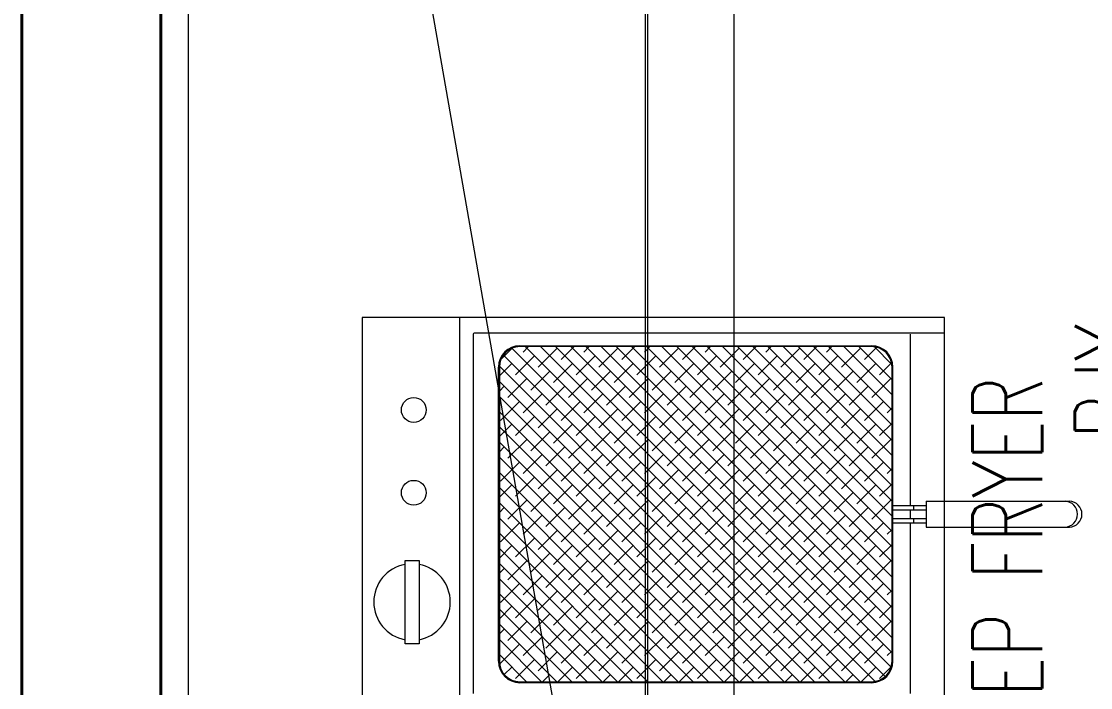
# Model space of a CAD drawing. Header units: millimetres. Extents: x 886808 to 1650903, y -1008069 to 230892.
# Drawn here: x 942468 to 943236, y -356470 to -355992 of the extents above; entities that cross this region are included whole.
import ezdxf

# ---------------------------------------------------------------- set-up
doc = ezdxf.new("R2010")
doc.units = ezdxf.units.MM
doc.layers.get('0').update_dxf_attribs({"lineweight": 0})
for name, color, linetype, lineweight in [('01- NET TUONG- 242', 242, 'Continuous', 40), ('A_Dim', 8, 'Continuous', 5), ('HACTH', 8, 'Continuous', 0), ('hatch', 250, 'Continuous', 0), ('I-FURN', 252, 'Continuous', 5)]:
    doc.layers.add(name, color=color, linetype=linetype, lineweight=lineweight)
doc.styles.add('MtXpl_simplex8_shx', font='simplex8.shx')
doc.styles.add('TIÊU ĐỀ', font='arial.ttf', dxfattribs={"height": 230})
doc.dimstyles.new('1-100', dxfattribs={"dimtxt": 230, "dimasz": 150, "dimexe": 150, "dimexo": 300, "dimgap": 90, "dimtad": 1, "dimdec": 0, "dimrnd": 5, "dimzin": 0, "dimtxsty": 'TIÊU ĐỀ', "dimblk": 'ARCHTICK', "dimcen": 100, "dimdle": 120, "dimclrd": 256, "dimclre": 256, "dimclrt": 2, "dimadec": 0, "dimazin": 0, "dimtfac": 1, "dimtdec": 0, "dimtix": 1, "dimtmove": 1, "dimatfit": 3, "dimldrblk": 'OPEN30', "dimfxl": 900, "dimtolj": 1, "dimtzin": 0, "dimlwd": 13, "dimlwe": 13, "dimarcsym": 1})

# ---------------------------------------------------------------- blocks, each defined once
blk = doc.blocks.new('BO TRI BEP')
at = {"layer": '01- NET TUONG- 242', "transparency": 33554636}
blk.add_lwpolyline([(7479.75, 21354.83), (7579.75, 21354.83), (7579.75, 27538.8), (7479.75, 27538.8)], close=True, dxfattribs=at)
blk = doc.blocks.new('A$C26DD556D')
at = {"layer": 'hatch', "transparency": 33554636, "extrusion": (0, 0, -1)}
for p, q in [((9458.78, 15317.55), (9458.78, 13317.78)), ((9478.78, 15297.55), (9478.78, 13337.78))]:
    blk.add_line(p, q, dxfattribs=at)
at = {"layer": 'hatch', "transparency": 33554636}
for p, q in [((9458.78, 15317.55), (9458.78, 13317.78)), ((9808.78, 13317.78), (9458.78, 15317.55)), ((9808.78, 13317.78), (9808.78, 15317.55)), ((9806.78, 15297.55), (9806.78, 13337.78)), ((9870.78, 13337.78), (9870.78, 15297.55)), ((10021.71, 13980.57), (9603.71, 13980.57)), ((9603.71, 13980.57), (9603.71, 13442.57)), ((9673.71, 13442.57), (9673.71, 13980.57)), ((10021.71, 13442.57), (10021.71, 13980.57)), ((9683.38, 13968.72), (9683.38, 13710.95)), ((10021.1, 13969.34), (9684, 13969.34)), ((9997.46, 13845.67), (9997.46, 13968.72)), ((10021.71, 13848.75), (10021.71, 13968.72)), ((9711.05, 13958.49, 1173.75), (9703.39, 13950.83, 1173.75)), ((9950.32, 13719.31, 1173.75), (9711.11, 13958.52, 1173.75)), ((9716.9, 13960.38), (9969.38, 13960.38)), ((9969.38, 13959.7), (9716.9, 13959.7)), ((9723.15, 13959.7, 1173.75), (9719.26, 13955.81, 1173.75)), ((9961.21, 13719.31, 1173.75), (9720.81, 13959.7, 1173.75)), ((9743.76, 13958.53, 1173.75), (9730.15, 13944.92, 1173.75)), ((9971.88, 13719.52, 1173.75), (9731.7, 13959.7, 1173.75)), ((9979.22, 13723.07, 1173.75), (9742.59, 13959.7, 1173.75)), ((9755.82, 13959.7, 1173.75), (9746.48, 13950.37, 1173.75)), ((9983.46, 13729.72, 1173.75), (9753.48, 13959.7, 1173.75)), ((9766.71, 13959.7, 1173.75), (9762.82, 13955.81, 1173.75)), ((9984.11, 13739.97, 1173.75), (9764.37, 13959.7, 1173.75)), ((9787.32, 13958.53, 1173.75), (9773.71, 13944.92, 1173.75)), ((9984.11, 13750.86, 1173.75), (9775.26, 13959.7, 1173.75)), ((9984.11, 13761.75, 1173.75), (9786.15, 13959.7, 1173.75)), ((9799.38, 13959.7, 1173.75), (9790.04, 13950.37, 1173.75)), ((9984.11, 13772.64, 1173.75), (9797.04, 13959.7, 1173.75)), ((9810.27, 13959.7, 1173.75), (9806.38, 13955.81, 1173.75)), ((9984.11, 13783.52, 1173.75), (9807.93, 13959.7, 1173.75)), ((9830.88, 13958.53, 1173.75), (9817.27, 13944.92, 1173.75)), ((9984.11, 13794.41, 1173.75), (9818.82, 13959.7, 1173.75)), ((9984.11, 13805.3, 1173.75), (9829.7, 13959.7, 1173.75)), ((9842.94, 13959.7, 1173.75), (9833.6, 13950.37, 1173.75)), ((9984.11, 13816.19, 1173.75), (9840.59, 13959.7, 1173.75)), ((9853.83, 13959.7, 1173.75), (9849.93, 13955.81, 1173.75)), ((9984.11, 13827.08, 1173.75), (9851.48, 13959.7, 1173.75)), ((9874.43, 13958.53, 1173.75), (9860.82, 13944.92, 1173.75)), ((9984.11, 13837.97, 1173.75), (9862.37, 13959.7, 1173.75)), ((9984.11, 13848.86, 1173.75), (9873.26, 13959.7, 1173.75)), ((9886.5, 13959.7, 1173.75), (9877.16, 13950.37, 1173.75)), ((9984.11, 13859.75, 1173.75), (9884.15, 13959.7, 1173.75)), ((9897.39, 13959.7, 1173.75), (9893.49, 13955.81, 1173.75)), ((9984.11, 13870.64, 1173.75), (9895.04, 13959.7, 1173.75)), ((9917.99, 13958.53, 1173.75), (9904.38, 13944.92, 1173.75)), ((9984.11, 13881.53, 1173.75), (9905.93, 13959.7, 1173.75)), ((9984.11, 13892.42, 1173.75), (9916.82, 13959.7, 1173.75)), ((9930.05, 13959.7, 1173.75), (9920.71, 13950.37, 1173.75)), ((9984.11, 13903.31, 1173.75), (9927.71, 13959.7, 1173.75)), ((9940.94, 13959.7, 1173.75), (9937.05, 13955.81, 1173.75)), ((9984.11, 13914.2, 1173.75), (9938.6, 13959.7, 1173.75)), ((9961.55, 13958.53, 1173.75), (9947.94, 13944.92, 1173.75)), ((9984.11, 13925.09, 1173.75), (9949.49, 13959.7, 1173.75)), ((9984.11, 13935.98, 1173.75), (9960.38, 13959.7, 1173.75)), ((9973.13, 13959.22, 1173.75), (9964.27, 13950.37, 1173.75)), ((9983.97, 13947.01, 1173.75), (9971.41, 13959.56, 1173.75)), ((9939.43, 13719.31, 1173.75), (9705.04, 13953.7, 1173.75)), ((9727.43, 13953.09, 1173.75), (9713.82, 13939.48, 1173.75)), ((9770.98, 13953.09, 1173.75), (9757.37, 13939.48, 1173.75)), ((9814.54, 13953.09, 1173.75), (9800.93, 13939.48, 1173.75)), ((9858.1, 13953.09, 1173.75), (9844.49, 13939.48, 1173.75)), ((9901.66, 13953.09, 1173.75), (9888.05, 13939.48, 1173.75)), ((9945.22, 13953.09, 1173.75), (9931.6, 13939.48, 1173.75)), ((9701.5, 13734.03), (9701.5, 13944.98)), ((9711.09, 13947.64, 1173.75), (9702.18, 13938.73, 1173.75)), ((9702.18, 13944.98), (9702.18, 13734.03)), ((9928.54, 13719.31, 1173.75), (9702.2, 13945.65, 1173.75)), ((9738.32, 13942.2, 1173.75), (9724.7, 13928.59, 1173.75)), ((9754.65, 13947.64, 1173.75), (9741.04, 13934.03, 1173.75)), ((9781.87, 13942.2, 1173.75), (9768.26, 13928.59, 1173.75)), ((9798.21, 13947.64, 1173.75), (9784.6, 13934.03, 1173.75)), ((9825.43, 13942.2, 1173.75), (9811.82, 13928.59, 1173.75)), ((9841.77, 13947.64, 1173.75), (9828.15, 13934.03, 1173.75)), ((9868.99, 13942.2, 1173.75), (9855.38, 13928.59, 1173.75)), ((9885.32, 13947.64, 1173.75), (9871.71, 13934.03, 1173.75)), ((9912.55, 13942.2, 1173.75), (9898.94, 13928.59, 1173.75)), ((9928.88, 13947.64, 1173.75), (9915.27, 13934.03, 1173.75)), ((9956.11, 13942.2, 1173.75), (9942.49, 13928.59, 1173.75)), ((9972.44, 13947.64, 1173.75), (9958.83, 13934.03, 1173.75)), ((9983.77, 13948.09, 1173.75), (9975.16, 13939.48, 1173.75)), ((9984.11, 13734.03), (9984.11, 13944.98)), ((9984.78, 13734.03), (9984.78, 13944.98)), ((9917.65, 13719.31, 1173.75), (9702.18, 13934.78, 1173.75)), ((9721.98, 13936.75, 1173.75), (9708.37, 13923.14, 1173.75)), ((9765.54, 13936.75, 1173.75), (9751.93, 13923.14, 1173.75)), ((9809.1, 13936.75, 1173.75), (9795.49, 13923.14, 1173.75)), ((9852.66, 13936.75, 1173.75), (9839.04, 13923.14, 1173.75)), ((9896.21, 13936.75, 1173.75), (9882.6, 13923.14, 1173.75)), ((9939.77, 13936.75, 1173.75), (9926.16, 13923.14, 1173.75)), ((9983.33, 13936.75, 1173.75), (9969.72, 13923.14, 1173.75)), ((9705.65, 13931.31, 1173.75), (9702.18, 13927.84, 1173.75)), ((9732.87, 13925.86, 1173.75), (9719.26, 13912.25, 1173.75)), ((9749.21, 13931.31, 1173.75), (9735.59, 13917.7, 1173.75)), ((9776.43, 13925.86, 1173.75), (9762.82, 13912.25, 1173.75)), ((9792.76, 13931.31, 1173.75), (9779.15, 13917.7, 1173.75)), ((9819.99, 13925.86, 1173.75), (9806.38, 13912.25, 1173.75)), ((9836.32, 13931.31, 1173.75), (9822.71, 13917.7, 1173.75)), ((9863.55, 13925.86, 1173.75), (9849.93, 13912.25, 1173.75)), ((9879.88, 13931.31, 1173.75), (9866.27, 13917.7, 1173.75)), ((9907.1, 13925.86, 1173.75), (9893.49, 13912.25, 1173.75)), ((9923.44, 13931.31, 1173.75), (9909.83, 13917.7, 1173.75)), ((9950.66, 13925.86, 1173.75), (9937.05, 13912.25, 1173.75)), ((9966.99, 13931.31, 1173.75), (9953.38, 13917.7, 1173.75)), ((9906.76, 13719.31, 1173.75), (9702.18, 13923.89, 1173.75)), ((9716.54, 13920.42, 1173.75), (9702.93, 13906.81, 1173.75)), ((9760.1, 13920.42, 1173.75), (9746.48, 13906.81, 1173.75)), ((9803.65, 13920.42, 1173.75), (9790.04, 13906.81, 1173.75)), ((9847.21, 13920.42, 1173.75), (9833.6, 13906.81, 1173.75)), ((9890.77, 13920.42, 1173.75), (9877.16, 13906.81, 1173.75)), ((9934.33, 13920.42, 1173.75), (9920.71, 13906.81, 1173.75)), ((9977.88, 13920.42, 1173.75), (9964.27, 13906.81, 1173.75)), ((9895.87, 13719.31, 1173.75), (9702.18, 13913, 1173.75)), ((9743.76, 13914.97, 1173.75), (9730.15, 13901.36, 1173.75)), ((9787.32, 13914.97, 1173.75), (9773.71, 13901.36, 1173.75)), ((9830.88, 13914.97, 1173.75), (9817.27, 13901.36, 1173.75)), ((9874.43, 13914.97, 1173.75), (9860.82, 13901.36, 1173.75)), ((9917.99, 13914.97, 1173.75), (9904.38, 13901.36, 1173.75)), ((9961.55, 13914.97, 1173.75), (9947.94, 13901.36, 1173.75)), ((9984.11, 13915.75, 1173.75), (9980.61, 13912.25, 1173.75)), ((9711.09, 13904.08, 1173.75), (9702.18, 13895.17, 1173.75)), ((9727.43, 13909.53, 1173.75), (9713.82, 13895.92, 1173.75)), ((9754.65, 13904.08, 1173.75), (9741.04, 13890.47, 1173.75)), ((9770.98, 13909.53, 1173.75), (9757.37, 13895.92, 1173.75)), ((9798.21, 13904.08, 1173.75), (9784.6, 13890.47, 1173.75)), ((9814.54, 13909.53, 1173.75), (9800.93, 13895.92, 1173.75)), ((9841.77, 13904.08, 1173.75), (9828.15, 13890.47, 1173.75)), ((9858.1, 13909.53, 1173.75), (9844.49, 13895.92, 1173.75)), ((9885.32, 13904.08, 1173.75), (9871.71, 13890.47, 1173.75)), ((9901.66, 13909.53, 1173.75), (9888.05, 13895.92, 1173.75)), ((9928.88, 13904.08, 1173.75), (9915.27, 13890.47, 1173.75)), ((9945.22, 13909.53, 1173.75), (9931.6, 13895.92, 1173.75)), ((9972.44, 13904.08, 1173.75), (9958.83, 13890.47, 1173.75)), ((9984.11, 13904.86, 1173.75), (9975.16, 13895.92, 1173.75)), ((9884.98, 13719.31, 1173.75), (9702.18, 13902.11, 1173.75)), ((9738.32, 13898.64, 1173.75), (9724.7, 13885.03, 1173.75)), ((9781.87, 13898.64, 1173.75), (9768.26, 13885.03, 1173.75)), ((9825.43, 13898.64, 1173.75), (9811.82, 13885.03, 1173.75)), ((9868.99, 13898.64, 1173.75), (9855.38, 13885.03, 1173.75)), ((9912.55, 13898.64, 1173.75), (9898.94, 13885.03, 1173.75)), ((9956.11, 13898.64, 1173.75), (9942.49, 13885.03, 1173.75)), ((9874.09, 13719.31, 1173.75), (9702.18, 13891.22, 1173.75)), ((9705.65, 13887.75, 1173.75), (9702.18, 13884.28, 1173.75)), ((9721.98, 13893.2, 1173.75), (9708.37, 13879.58, 1173.75)), ((9749.21, 13887.75, 1173.75), (9735.59, 13874.14, 1173.75)), ((9765.54, 13893.2, 1173.75), (9751.93, 13879.58, 1173.75)), ((9792.76, 13887.75, 1173.75), (9779.15, 13874.14, 1173.75)), ((9809.1, 13893.2, 1173.75), (9795.49, 13879.58, 1173.75)), ((9836.32, 13887.75, 1173.75), (9822.71, 13874.14, 1173.75)), ((9852.66, 13893.2, 1173.75), (9839.04, 13879.58, 1173.75)), ((9879.88, 13887.75, 1173.75), (9866.27, 13874.14, 1173.75)), ((9896.21, 13893.2, 1173.75), (9882.6, 13879.58, 1173.75)), ((9923.44, 13887.75, 1173.75), (9909.83, 13874.14, 1173.75)), ((9939.77, 13893.2, 1173.75), (9926.16, 13879.58, 1173.75)), ((9966.99, 13887.75, 1173.75), (9953.38, 13874.14, 1173.75)), ((9983.33, 13893.2, 1173.75), (9969.72, 13879.58, 1173.75)), ((9863.2, 13719.31, 1173.75), (9702.18, 13880.33, 1173.75)), ((9732.87, 13882.31, 1173.75), (9719.26, 13868.69, 1173.75)), ((9776.43, 13882.31, 1173.75), (9762.82, 13868.69, 1173.75)), ((9819.99, 13882.31, 1173.75), (9806.38, 13868.69, 1173.75)), ((9863.55, 13882.31, 1173.75), (9849.93, 13868.69, 1173.75)), ((9907.1, 13882.31, 1173.75), (9893.49, 13868.69, 1173.75)), ((9950.66, 13882.31, 1173.75), (9937.05, 13868.69, 1173.75)), ((9716.54, 13876.86, 1173.75), (9702.93, 13863.25, 1173.75)), ((9760.1, 13876.86, 1173.75), (9746.48, 13863.25, 1173.75)), ((9803.65, 13876.86, 1173.75), (9790.04, 13863.25, 1173.75)), ((9847.21, 13876.86, 1173.75), (9833.6, 13863.25, 1173.75)), ((9890.77, 13876.86, 1173.75), (9877.16, 13863.25, 1173.75)), ((9934.33, 13876.86, 1173.75), (9920.71, 13863.25, 1173.75)), ((9977.88, 13876.86, 1173.75), (9964.27, 13863.25, 1173.75)), ((9984.11, 13872.19, 1173.75), (9980.61, 13868.69, 1173.75)), ((9852.31, 13719.31, 1173.75), (9702.18, 13869.44, 1173.75)), ((9727.43, 13865.97, 1173.75), (9713.82, 13852.36, 1173.75)), ((9743.76, 13871.42, 1173.75), (9730.15, 13857.8, 1173.75)), ((9770.98, 13865.97, 1173.75), (9757.37, 13852.36, 1173.75)), ((9787.32, 13871.42, 1173.75), (9773.71, 13857.8, 1173.75)), ((9814.54, 13865.97, 1173.75), (9800.93, 13852.36, 1173.75)), ((9830.88, 13871.42, 1173.75), (9817.27, 13857.8, 1173.75)), ((9858.1, 13865.97, 1173.75), (9844.49, 13852.36, 1173.75)), ((9874.43, 13871.42, 1173.75), (9860.82, 13857.8, 1173.75)), ((9901.66, 13865.97, 1173.75), (9888.05, 13852.36, 1173.75)), ((9917.99, 13871.42, 1173.75), (9904.38, 13857.8, 1173.75)), ((9945.22, 13865.97, 1173.75), (9931.6, 13852.36, 1173.75)), ((9961.55, 13871.42, 1173.75), (9947.94, 13857.8, 1173.75)), ((9711.09, 13860.53, 1173.75), (9702.18, 13851.62, 1173.75)), ((9841.42, 13719.31, 1173.75), (9702.18, 13858.55, 1173.75)), ((9754.65, 13860.53, 1173.75), (9741.04, 13846.92, 1173.75)), ((9798.21, 13860.53, 1173.75), (9784.6, 13846.92, 1173.75)), ((9841.77, 13860.53, 1173.75), (9828.15, 13846.92, 1173.75)), ((9885.32, 13860.53, 1173.75), (9871.71, 13846.92, 1173.75)), ((9928.88, 13860.53, 1173.75), (9915.27, 13846.92, 1173.75)), ((9972.44, 13860.53, 1173.75), (9958.83, 13846.92, 1173.75)), ((9984.11, 13861.3, 1173.75), (9975.16, 13852.36, 1173.75)), ((9721.98, 13849.64, 1173.75), (9708.37, 13836.03, 1173.75)), ((9738.32, 13855.08, 1173.75), (9724.7, 13841.47, 1173.75)), ((9765.54, 13849.64, 1173.75), (9751.93, 13836.03, 1173.75)), ((9781.87, 13855.08, 1173.75), (9768.26, 13841.47, 1173.75)), ((9809.1, 13849.64, 1173.75), (9795.49, 13836.03, 1173.75)), ((9825.43, 13855.08, 1173.75), (9811.82, 13841.47, 1173.75)), ((9852.66, 13849.64, 1173.75), (9839.04, 13836.03, 1173.75)), ((9868.99, 13855.08, 1173.75), (9855.38, 13841.47, 1173.75)), ((9896.21, 13849.64, 1173.75), (9882.6, 13836.03, 1173.75)), ((9912.55, 13855.08, 1173.75), (9898.94, 13841.47, 1173.75)), ((9939.77, 13849.64, 1173.75), (9926.16, 13836.03, 1173.75)), ((9956.11, 13855.08, 1173.75), (9942.49, 13841.47, 1173.75)), ((9983.33, 13849.64, 1173.75), (9969.72, 13836.03, 1173.75)), ((9830.53, 13719.31, 1173.75), (9702.18, 13847.66, 1173.75)), ((9705.65, 13844.19, 1173.75), (9702.18, 13840.73, 1173.75)), ((9749.21, 13844.19, 1173.75), (9735.59, 13830.58, 1173.75)), ((9792.76, 13844.19, 1173.75), (9779.15, 13830.58, 1173.75)), ((9836.32, 13844.19, 1173.75), (9822.71, 13830.58, 1173.75)), ((9879.88, 13844.19, 1173.75), (9866.27, 13830.58, 1173.75)), ((9923.44, 13844.19, 1173.75), (9909.83, 13830.58, 1173.75)), ((9966.99, 13844.19, 1173.75), (9953.38, 13830.58, 1173.75)), ((9984.78, 13845.67), (10008.7, 13845.67)), ((9984.78, 13842.59), (10008.7, 13842.59)), ((9997.46, 13836.43), (9997.46, 13842.59)), ((9999.83, 13842.59), (9999.83, 13845.67)), ((10008.7, 13848.75), (10111.49, 13848.75)), ((10008.7, 13848.75), (10008.7, 13830.27)), ((9819.64, 13719.31, 1173.75), (9702.18, 13836.77, 1173.75)), ((9732.87, 13838.75, 1173.75), (9719.26, 13825.14, 1173.75)), ((9776.43, 13838.75, 1173.75), (9762.82, 13825.14, 1173.75)), ((9819.99, 13838.75, 1173.75), (9806.38, 13825.14, 1173.75)), ((9863.55, 13838.75, 1173.75), (9849.93, 13825.14, 1173.75)), ((9907.1, 13838.75, 1173.75), (9893.49, 13825.14, 1173.75)), ((9950.66, 13838.75, 1173.75), (9937.05, 13825.14, 1173.75)), ((9984.78, 13836.43), (10008.7, 13836.43)), ((9999.83, 13833.35), (9999.83, 13836.43)), ((9716.54, 13833.3, 1173.75), (9702.93, 13819.69, 1173.75)), ((9743.76, 13827.86, 1173.75), (9730.15, 13814.25, 1173.75)), ((9760.1, 13833.3, 1173.75), (9746.48, 13819.69, 1173.75)), ((9787.32, 13827.86, 1173.75), (9773.71, 13814.25, 1173.75)), ((9803.65, 13833.3, 1173.75), (9790.04, 13819.69, 1173.75)), ((9830.88, 13827.86, 1173.75), (9817.27, 13814.25, 1173.75)), ((9847.21, 13833.3, 1173.75), (9833.6, 13819.69, 1173.75)), ((9874.43, 13827.86, 1173.75), (9860.82, 13814.25, 1173.75)), ((9890.77, 13833.3, 1173.75), (9877.16, 13819.69, 1173.75)), ((9917.99, 13827.86, 1173.75), (9904.38, 13814.25, 1173.75)), ((9934.33, 13833.3, 1173.75), (9920.71, 13819.69, 1173.75)), ((9961.55, 13827.86, 1173.75), (9947.94, 13814.25, 1173.75)), ((9977.88, 13833.3, 1173.75), (9964.27, 13819.69, 1173.75)), ((9984.11, 13828.64, 1173.75), (9980.61, 13825.14, 1173.75)), ((9984.78, 13833.35), (10008.7, 13833.35)), ((9997.46, 13710.95), (9997.46, 13833.35)), ((10008.7, 13830.27), (10111.49, 13830.27)), ((10021.71, 13710.95), (10021.71, 13830.27)), ((9808.75, 13719.31, 1173.75), (9702.18, 13825.88, 1173.75)), ((9727.43, 13822.41, 1173.75), (9713.82, 13808.8, 1173.75)), ((9770.98, 13822.41, 1173.75), (9757.37, 13808.8, 1173.75)), ((9814.54, 13822.41, 1173.75), (9800.93, 13808.8, 1173.75)), ((9858.1, 13822.41, 1173.75), (9844.49, 13808.8, 1173.75)), ((9901.66, 13822.41, 1173.75), (9888.05, 13808.8, 1173.75)), ((9945.22, 13822.41, 1173.75), (9931.6, 13808.8, 1173.75)), ((9711.09, 13816.97, 1173.75), (9702.18, 13808.06, 1173.75)), ((9797.87, 13719.31, 1173.75), (9702.18, 13814.99, 1173.75)), ((9738.32, 13811.52, 1173.75), (9724.7, 13797.91, 1173.75)), ((9754.65, 13816.97, 1173.75), (9741.04, 13803.36, 1173.75)), ((9781.87, 13811.52, 1173.75), (9768.26, 13797.91, 1173.75)), ((9798.21, 13816.97, 1173.75), (9784.6, 13803.36, 1173.75)), ((9825.43, 13811.52, 1173.75), (9811.82, 13797.91, 1173.75)), ((9841.77, 13816.97, 1173.75), (9828.15, 13803.36, 1173.75)), ((9868.99, 13811.52, 1173.75), (9855.38, 13797.91, 1173.75)), ((9885.32, 13816.97, 1173.75), (9871.71, 13803.36, 1173.75)), ((9912.55, 13811.52, 1173.75), (9898.94, 13797.91, 1173.75)), ((9928.88, 13816.97, 1173.75), (9915.27, 13803.36, 1173.75)), ((9956.11, 13811.52, 1173.75), (9942.49, 13797.91, 1173.75)), ((9972.44, 13816.97, 1173.75), (9958.83, 13803.36, 1173.75)), ((9984.11, 13817.75, 1173.75), (9975.16, 13808.8, 1173.75)), ((9634.48, 13746.59), (9634.48, 13806.4)), ((9634.48, 13806.4), (9644.48, 13806.4)), ((9644.48, 13806.4), (9644.48, 13746.59)), ((9786.98, 13719.31, 1173.75), (9702.18, 13804.1, 1173.75)), ((9721.98, 13806.08, 1173.75), (9708.37, 13792.47, 1173.75)), ((9765.54, 13806.08, 1173.75), (9751.93, 13792.47, 1173.75)), ((9809.1, 13806.08, 1173.75), (9795.49, 13792.47, 1173.75)), ((9852.66, 13806.08, 1173.75), (9839.04, 13792.47, 1173.75)), ((9896.21, 13806.08, 1173.75), (9882.6, 13792.47, 1173.75)), ((9939.77, 13806.08, 1173.75), (9926.16, 13792.47, 1173.75)), ((9983.33, 13806.08, 1173.75), (9969.72, 13792.47, 1173.75)), ((9705.65, 13800.64, 1173.75), (9702.18, 13797.17, 1173.75)), ((9749.21, 13800.64, 1173.75), (9735.59, 13787.02, 1173.75)), ((9792.76, 13800.64, 1173.75), (9779.15, 13787.02, 1173.75)), ((9836.32, 13800.64, 1173.75), (9822.71, 13787.02, 1173.75)), ((9879.88, 13800.64, 1173.75), (9866.27, 13787.02, 1173.75)), ((9923.44, 13800.64, 1173.75), (9909.83, 13787.02, 1173.75)), ((9966.99, 13800.64, 1173.75), (9953.38, 13787.02, 1173.75)), ((9776.09, 13719.31, 1173.75), (9702.18, 13793.21, 1173.75)), ((9716.54, 13789.75, 1173.75), (9702.93, 13776.13, 1173.75)), ((9732.87, 13795.19, 1173.75), (9719.26, 13781.58, 1173.75)), ((9760.1, 13789.75, 1173.75), (9746.48, 13776.13, 1173.75)), ((9776.43, 13795.19, 1173.75), (9762.82, 13781.58, 1173.75)), ((9803.65, 13789.75, 1173.75), (9790.04, 13776.13, 1173.75)), ((9819.99, 13795.19, 1173.75), (9806.38, 13781.58, 1173.75)), ((9847.21, 13789.75, 1173.75), (9833.6, 13776.13, 1173.75)), ((9863.55, 13795.19, 1173.75), (9849.93, 13781.58, 1173.75)), ((9890.77, 13789.75, 1173.75), (9877.16, 13776.13, 1173.75)), ((9907.1, 13795.19, 1173.75), (9893.49, 13781.58, 1173.75)), ((9934.33, 13789.75, 1173.75), (9920.71, 13776.13, 1173.75)), ((9950.66, 13795.19, 1173.75), (9937.05, 13781.58, 1173.75)), ((9977.88, 13789.75, 1173.75), (9964.27, 13776.13, 1173.75)), ((9765.2, 13719.31, 1173.75), (9702.18, 13782.32, 1173.75)), ((9743.76, 13784.3, 1173.75), (9730.15, 13770.69, 1173.75)), ((9787.32, 13784.3, 1173.75), (9773.71, 13770.69, 1173.75)), ((9830.88, 13784.3, 1173.75), (9817.27, 13770.69, 1173.75)), ((9874.43, 13784.3, 1173.75), (9860.82, 13770.69, 1173.75)), ((9917.99, 13784.3, 1173.75), (9904.38, 13770.69, 1173.75)), ((9961.55, 13784.3, 1173.75), (9947.94, 13770.69, 1173.75)), ((9984.11, 13785.08, 1173.75), (9980.61, 13781.58, 1173.75)), ((9711.09, 13773.41, 1173.75), (9702.18, 13764.5, 1173.75)), ((9727.43, 13778.86, 1173.75), (9713.82, 13765.24, 1173.75)), ((9754.65, 13773.41, 1173.75), (9741.04, 13759.8, 1173.75)), ((9770.98, 13778.86, 1173.75), (9757.37, 13765.24, 1173.75)), ((9798.21, 13773.41, 1173.75), (9784.6, 13759.8, 1173.75)), ((9814.54, 13778.86, 1173.75), (9800.93, 13765.24, 1173.75)), ((9841.77, 13773.41, 1173.75), (9828.15, 13759.8, 1173.75)), ((9858.1, 13778.86, 1173.75), (9844.49, 13765.24, 1173.75)), ((9885.32, 13773.41, 1173.75), (9871.71, 13759.8, 1173.75)), ((9901.66, 13778.86, 1173.75), (9888.05, 13765.24, 1173.75)), ((9928.88, 13773.41, 1173.75), (9915.27, 13759.8, 1173.75)), ((9945.22, 13778.86, 1173.75), (9931.6, 13765.24, 1173.75)), ((9972.44, 13773.41, 1173.75), (9958.83, 13759.8, 1173.75)), ((9984.11, 13774.19, 1173.75), (9975.16, 13765.24, 1173.75)), ((9754.31, 13719.31, 1173.75), (9702.18, 13771.43, 1173.75)), ((9738.32, 13767.97, 1173.75), (9724.7, 13754.36, 1173.75)), ((9781.87, 13767.97, 1173.75), (9768.26, 13754.36, 1173.75)), ((9825.43, 13767.97, 1173.75), (9811.82, 13754.36, 1173.75)), ((9868.99, 13767.97, 1173.75), (9855.38, 13754.36, 1173.75)), ((9912.55, 13767.97, 1173.75), (9898.94, 13754.36, 1173.75)), ((9956.11, 13767.97, 1173.75), (9942.49, 13754.36, 1173.75)), ((9743.42, 13719.31, 1173.75), (9702.18, 13760.54, 1173.75)), ((9705.65, 13757.08, 1173.75), (9702.18, 13753.61, 1173.75)), ((9721.98, 13762.52, 1173.75), (9708.37, 13748.91, 1173.75)), ((9749.21, 13757.08, 1173.75), (9735.59, 13743.47, 1173.75)), ((9765.54, 13762.52, 1173.75), (9751.93, 13748.91, 1173.75)), ((9792.76, 13757.08, 1173.75), (9779.15, 13743.47, 1173.75)), ((9809.1, 13762.52, 1173.75), (9795.49, 13748.91, 1173.75)), ((9836.32, 13757.08, 1173.75), (9822.71, 13743.47, 1173.75)), ((9852.66, 13762.52, 1173.75), (9839.04, 13748.91, 1173.75)), ((9879.88, 13757.08, 1173.75), (9866.27, 13743.47, 1173.75)), ((9896.21, 13762.52, 1173.75), (9882.6, 13748.91, 1173.75)), ((9923.44, 13757.08, 1173.75), (9909.83, 13743.47, 1173.75)), ((9939.77, 13762.52, 1173.75), (9926.16, 13748.91, 1173.75)), ((9966.99, 13757.08, 1173.75), (9953.38, 13743.47, 1173.75)), ((9983.33, 13762.52, 1173.75), (9969.72, 13748.91, 1173.75)), ((9732.53, 13719.31, 1173.75), (9702.18, 13749.66, 1173.75)), ((9732.87, 13751.63, 1173.75), (9719.26, 13738.02, 1173.75)), ((9776.43, 13751.63, 1173.75), (9762.82, 13738.02, 1173.75)), ((9819.99, 13751.63, 1173.75), (9806.38, 13738.02, 1173.75)), ((9863.55, 13751.63, 1173.75), (9849.93, 13738.02, 1173.75)), ((9907.1, 13751.63, 1173.75), (9893.49, 13738.02, 1173.75)), ((9950.66, 13751.63, 1173.75), (9937.05, 13738.02, 1173.75)), ((9644.48, 13746.59), (9634.48, 13746.59)), ((9716.54, 13746.19, 1173.75), (9702.93, 13732.58, 1173.75)), ((9760.1, 13746.19, 1173.75), (9746.48, 13732.58, 1173.75)), ((9803.65, 13746.19, 1173.75), (9790.04, 13732.58, 1173.75)), ((9847.21, 13746.19, 1173.75), (9833.6, 13732.58, 1173.75)), ((9890.77, 13746.19, 1173.75), (9877.16, 13732.58, 1173.75)), ((9934.33, 13746.19, 1173.75), (9920.71, 13732.58, 1173.75)), ((9977.88, 13746.19, 1173.75), (9964.27, 13732.58, 1173.75)), ((9721.64, 13719.31, 1173.75), (9702.18, 13738.77, 1173.75)), ((9727.43, 13735.3, 1173.75), (9713.82, 13721.69, 1173.75)), ((9743.76, 13740.74, 1173.75), (9730.15, 13727.13, 1173.75)), ((9770.98, 13735.3, 1173.75), (9757.37, 13721.69, 1173.75)), ((9787.32, 13740.74, 1173.75), (9773.71, 13727.13, 1173.75)), ((9814.54, 13735.3, 1173.75), (9800.93, 13721.69, 1173.75)), ((9830.88, 13740.74, 1173.75), (9817.27, 13727.13, 1173.75)), ((9858.1, 13735.3, 1173.75), (9844.49, 13721.69, 1173.75)), ((9874.43, 13740.74, 1173.75), (9860.82, 13727.13, 1173.75)), ((9901.66, 13735.3, 1173.75), (9888.05, 13721.69, 1173.75)), ((9917.99, 13740.74, 1173.75), (9904.38, 13727.13, 1173.75)), ((9945.22, 13735.3, 1173.75), (9931.6, 13721.69, 1173.75)), ((9961.55, 13740.74, 1173.75), (9947.94, 13727.13, 1173.75)), ((9984.11, 13741.52, 1173.75), (9980.61, 13738.02, 1173.75)), ((9711.09, 13729.85, 1173.75), (9705.7, 13724.47, 1173.75)), ((9754.65, 13729.85, 1173.75), (9744.1, 13719.31, 1173.75)), ((9798.21, 13729.85, 1173.75), (9787.66, 13719.31, 1173.75)), ((9841.77, 13729.85, 1173.75), (9831.22, 13719.31, 1173.75)), ((9885.32, 13729.85, 1173.75), (9874.78, 13719.31, 1173.75)), ((9928.88, 13729.85, 1173.75), (9918.34, 13719.31, 1173.75)), ((9972.44, 13729.85, 1173.75), (9961.89, 13719.31, 1173.75)), ((9983.57, 13730.09, 1173.75), (9975.16, 13721.69, 1173.75)), ((9716.9, 13719.31), (9969.38, 13719.31)), ((9969.38, 13718.63), (9716.9, 13718.63)), ((9738.32, 13724.41, 1173.75), (9733.22, 13719.31, 1173.75)), ((9781.87, 13724.41, 1173.75), (9776.77, 13719.31, 1173.75)), ((9825.43, 13724.41, 1173.75), (9820.33, 13719.31, 1173.75)), ((9868.99, 13724.41, 1173.75), (9863.89, 13719.31, 1173.75)), ((9912.55, 13724.41, 1173.75), (9907.45, 13719.31, 1173.75)), ((9956.11, 13724.41, 1173.75), (9951, 13719.31, 1173.75))]:
    blk.add_line(p, q, dxfattribs=at)
for centre in [(9640.73, 13914.31), (9640.73, 13854.88)]:
    blk.add_circle(centre, 8.91, dxfattribs=at)
for centre, radius, start, end in [((9684, 13968.72), 0.616, 90, 180), ((9716.9, 13944.98), 15.4, 90, 180), ((9716.9, 13944.98), 14.72, 90, 180), ((9969.38, 13944.98), 15.4, 0, 90), ((9969.38, 13944.98), 14.72, 0, 90), ((10108.05, 13839.51), 9.24, 271.59839, 88.40161), ((10111.23, 13839.51), 9.24, 271.59839, 88.40161), ((9639.48, 13776.47), 27.49, 100.47953, 259.52047), ((9639.48, 13776.47), 27.49, 280.47953, 79.52047), ((9716.9, 13734.03), 15.4, 180, 270), ((9716.9, 13734.03), 14.72, 180, 270), ((9969.38, 13734.03), 15.4, 270, 0), ((9969.38, 13734.03), 14.72, 270, 0)]:
    blk.add_arc(centre, radius, start, end, dxfattribs=at)
at = {"layer": 'hatch', "transparency": 33554636, "style": 'MtXpl_simplex8_shx', "width": 0.7}
for s, p in [('BJY', (10165.28, 13893.63, 0)), ('ELE DEEP FRYER', (10091.89, 13542.02, 0))]:
    blk.add_text(s, height=50, rotation=90, dxfattribs=at).set_placement(p)
blk = doc.blocks.new('_ArchTick')
at = {"color": 0, "linetype": 'ByBlock', "const_width": 0.15}
blk.add_lwpolyline([(-0.5, -0.5), (0.5, 0.5)], dxfattribs=at)
blk = doc.blocks.new('*D1141')
at = {"layer": 'A_Dim', "lineweight": 13, "transparency": 16777216}
for p, q in [((940715, -358354.37), (940715, -351840.4)), ((942358, -351960.4), (940565, -351960.4)), ((942358, -358234.37), (940565, -358234.37))]:
    blk.add_line(p, q, dxfattribs=at)
at = {"layer": 'Defpoints', "color": 0, "transparency": 16777216}
for p in [(940715, -351960.4), (942658, -351960.4), (942658, -358234.37)]:
    blk.add_point(p, dxfattribs=at)
at = {"layer": 'A_Dim', "lineweight": 13, "transparency": 16777216, "xscale": 150, "yscale": 150, "zscale": 150}
for p, rotation in [((940715, -351960.4), 90), ((940715, -358234.37), 270)]:
    blk.add_blockref('_ArchTick', p, dxfattribs=dict(at, rotation=rotation))
at = {"layer": 'A_Dim', "color": 2, "transparency": 16777216, "insert": (940507.57, -355097.38), "char_height": 230, "attachment_point": 5, "rotation": 90, "style": 'TIÊU ĐỀ'}
blk.add_mtext('\\A1;6275', dxfattribs=at)
blk = doc.blocks.new('_Open30')
at = {"color": 0, "linetype": 'ByBlock', "lineweight": -2}
for p, q in [((-1, 0.2679), (0, 0)), ((0, 0), (-1, -0.2679)), ((0, 0), (-1, 0))]:
    blk.add_line(p, q, dxfattribs=at)

msp = doc.modelspace()

# ---------------------------------------------------------------- block references
at = {"layer": 'HACTH', "color": 252, "lineweight": -2, "true_color": 0x939598, "transparency": 33554636}
msp.add_blockref('BO TRI BEP', (934988.59, -379499.19), dxfattribs=at)
at = {"layer": 'I-FURN', "transparency": 33554636}
msp.add_blockref('A$C26DD556D', (933109.12, -370185.5), dxfattribs=at)

# ---------------------------------------------------------------- dimensions: what is measured, and where the dimension line sits
at = {"layer": 'A_Dim'}
dim = msp.add_linear_dim(base=(940715, -351960.4), p1=(942658, -358234.37), p2=(942658, -351960.4), angle=90, dimstyle='1-100', dxfattribs=at)
dim.commit()
dim.dimension.update_dxf_attribs({"geometry": '*D1141', "text_midpoint": (940507.57, -355097.38)})

doc.saveas('drawing.dxf')
